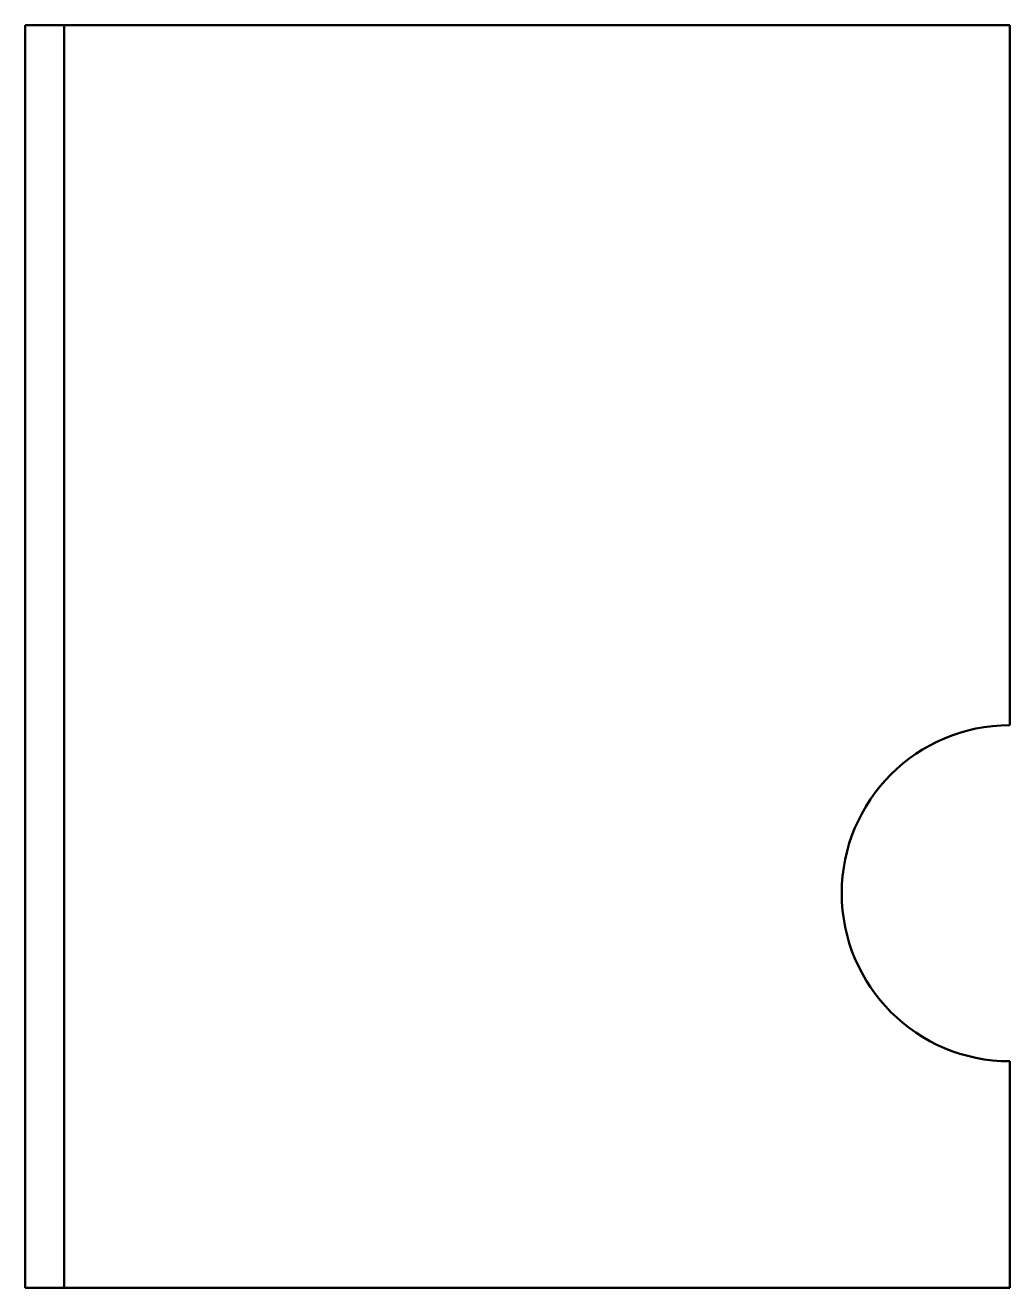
# Model space of a CAD drawing. Header units: millimetres. Extents: x 0 to 1248, y 0 to 1600.
import ezdxf

# ---------------------------------------------------------------- set-up
doc = ezdxf.new("R2010")
doc.units = ezdxf.units.MM
doc.layers.add('IV_BEND_DOWN', color=30, linetype='Continuous', lineweight=50)
doc.layers.add('IV_OUTER_PROFILE', color=7, linetype='Continuous', lineweight=50)

msp = doc.modelspace()

# ---------------------------------------------------------------- linework, layer by layer
at = {"layer": 'IV_BEND_DOWN'}
msp.add_line((49.2, 1600), (49.2, 0), dxfattribs=at)
at = {"layer": 'IV_OUTER_PROFILE'}
for p, q in [((0, 1600), (1248.4, 1600)), ((0, 0), (0, 1600)), ((1248.4, 713), (1248.4, 1600)), ((1248.4, 0), (1248.4, 287)), ((1248.4, 0), (0, 0))]:
    msp.add_line(p, q, dxfattribs=at)
msp.add_arc((1248.4, 500), 213, 90, 270, dxfattribs=at)

doc.saveas('drawing.dxf')
